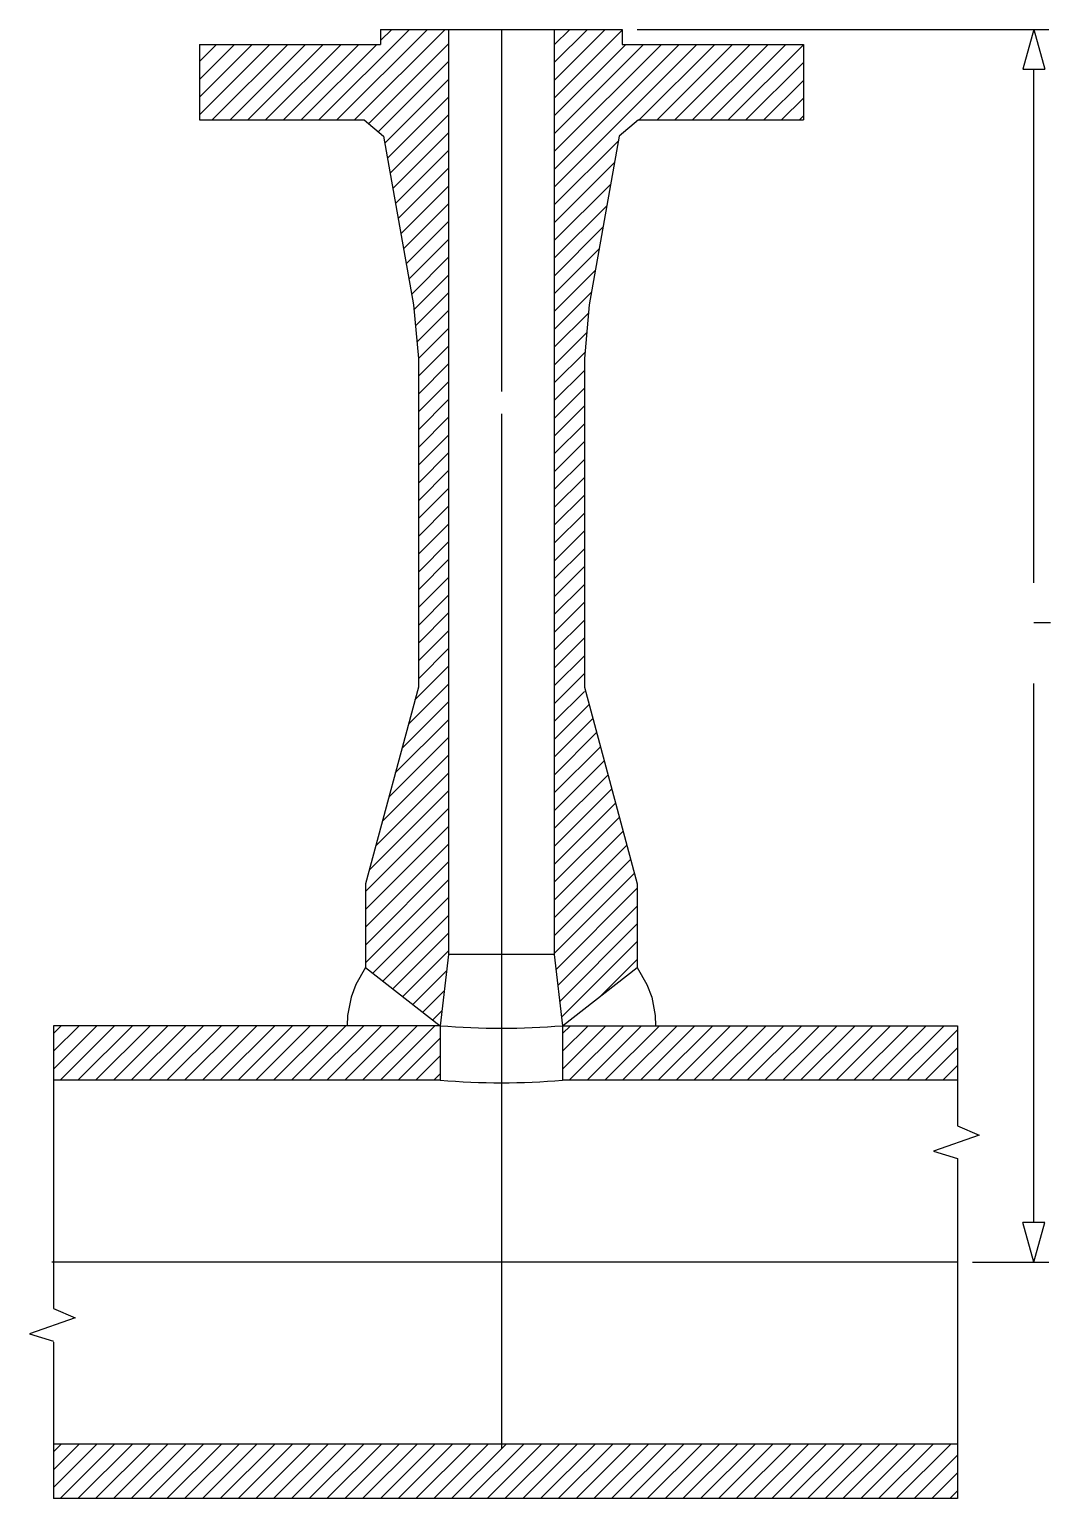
# Model space of a CAD drawing. Extents: x 565 to 1173, y 106 to 982.
import ezdxf

# ---------------------------------------------------------------- set-up
doc = ezdxf.new("R2010")
doc.units = 0
doc.header["$MEASUREMENT"] = 0
doc.layers.get('0').update_dxf_attribs({"linetype": 'CONTINUOUS'})
doc.layers.add('-1', color=7, linetype='CONTINUOUS')
doc.layers.add('1', color=7, linetype='CONTINUOUS')

msp = doc.modelspace()

# ---------------------------------------------------------------- linework, layer by layer
at = {"layer": '-1', "color": 3, "linetype": 'Continuous'}
for p, q in [((927.04, 982.48), (1172.43, 982.48)), ((1163.43, 652.44), (1163.43, 958.77)), ((1163.43, 271.1), (1163.43, 592.44)), ((1126.97, 247.39), (1172.43, 247.39))]:
    msp.add_line(p, q, dxfattribs=at)
at = {"layer": '-1', "color": 5, "linetype": 'Continuous'}
msp.add_line((1163.44, 628.73), (1173.44, 628.73), dxfattribs=at)
at = {"color": 4, "linetype": 'Continuous'}
for p, q in [((737.3, 928.48), (791.3, 982.48)), ((747.9, 928.48), (801.9, 982.48)), ((758.51, 928.48), (812.51, 982.48)), ((774.04, 975.83), (780.69, 982.48)), ((846.04, 982.48), (846.04, 766.52)), ((877.54, 952.05), (907.97, 982.48)), ((877.54, 962.66), (897.36, 982.48)), ((877.54, 973.27), (886.75, 982.48)), ((877.54, 941.45), (918.04, 981.95)), ((666.04, 963.29), (676.23, 973.48)), ((666.04, 952.69), (686.84, 973.48)), ((666.04, 942.08), (697.44, 973.48)), ((666.04, 931.47), (708.05, 973.48)), ((673.66, 928.48), (718.66, 973.48)), ((684.26, 928.48), (729.26, 973.48)), ((694.87, 928.48), (739.87, 973.48)), ((705.48, 928.48), (750.48, 973.48)), ((716.08, 928.48), (761.08, 973.48)), ((726.69, 928.48), (771.69, 973.48)), ((766.9, 926.26), (814.54, 973.91)), ((877.54, 888.41), (962.61, 973.48)), ((877.54, 899.02), (952, 973.48)), ((877.54, 909.63), (941.39, 973.48)), ((877.54, 920.23), (930.79, 973.48)), ((877.54, 930.84), (920.18, 973.48)), ((928.21, 928.48), (973.21, 973.48)), ((938.82, 928.48), (983.82, 973.48)), ((949.43, 928.48), (994.43, 973.48)), ((960.03, 928.48), (1005.03, 973.48)), ((970.64, 928.48), (1015.64, 973.48)), ((981.25, 928.48), (1026.04, 973.28)), ((772.67, 921.43), (814.54, 963.3)), ((991.85, 928.48), (1026.04, 962.67)), ((776.51, 914.66), (814.54, 952.69)), ((1002.46, 928.48), (1026.04, 952.06)), ((778.11, 905.66), (814.54, 942.09)), ((1013.07, 928.48), (1026.04, 941.46)), ((779.72, 896.66), (814.54, 931.48)), ((1023.67, 928.48), (1026.04, 930.85)), ((781.33, 887.66), (814.54, 920.87)), ((877.54, 877.81), (915.83, 916.1)), ((782.94, 878.66), (814.54, 910.27)), ((877.54, 867.2), (913.52, 903.18)), ((784.54, 869.66), (814.54, 899.66)), ((786.15, 860.66), (814.54, 889.05)), ((877.54, 856.6), (911.22, 890.27)), ((787.76, 851.67), (814.54, 878.45)), ((877.54, 845.99), (908.91, 877.36)), ((789.36, 842.67), (814.54, 867.84)), ((877.54, 835.38), (906.6, 864.45)), ((790.97, 833.67), (814.54, 857.23)), ((877.54, 824.78), (904.3, 851.53)), ((792.58, 824.67), (814.54, 846.63)), ((793.98, 815.46), (814.54, 836.02)), ((877.54, 814.17), (901.99, 838.62)), ((794.83, 805.71), (814.54, 825.41)), ((877.54, 803.56), (899.69, 825.71)), ((795.68, 795.95), (814.54, 814.81)), ((877.54, 792.96), (897.92, 813.33)), ((796.54, 786.2), (814.54, 804.2)), ((877.54, 782.35), (896.9, 801.71)), ((796.54, 775.6), (814.54, 793.6)), ((877.54, 771.74), (895.88, 790.08)), ((796.54, 764.99), (814.54, 782.99)), ((796.54, 754.38), (814.54, 772.38)), ((877.54, 761.14), (895.54, 779.14)), ((877.54, 750.53), (895.54, 768.53)), ((796.54, 743.78), (814.54, 761.78)), ((877.54, 739.92), (895.54, 757.92)), ((796.54, 733.17), (814.54, 751.17)), ((846.04, 753.3), (846.04, 136.39)), ((877.54, 729.32), (895.54, 747.32)), ((796.54, 722.56), (814.54, 740.56)), ((877.54, 718.65), (895.54, 736.65)), ((796.54, 711.96), (814.54, 729.96)), ((796.54, 701.35), (814.54, 719.35)), ((877.54, 708.04), (895.54, 726.04)), ((877.54, 697.37), (895.54, 715.37)), ((796.54, 690.74), (814.54, 708.74)), ((877.54, 686.76), (895.54, 704.76)), ((796.54, 680.14), (814.54, 698.14)), ((877.54, 676.09), (895.54, 694.09)), ((796.54, 669.53), (814.54, 687.53)), ((877.54, 665.48), (895.54, 683.48)), ((796.54, 658.92), (814.54, 676.92)), ((796.54, 648.32), (814.54, 666.32)), ((877.54, 654.81), (895.54, 672.81)), ((877.54, 644.21), (895.54, 662.21)), ((796.54, 637.71), (814.54, 655.71)), ((877.54, 633.54), (895.54, 651.54)), ((796.54, 627.1), (814.54, 645.1)), ((877.54, 622.93), (895.54, 640.93)), ((796.54, 616.5), (814.54, 634.5)), ((796.54, 605.89), (814.54, 623.89)), ((877.54, 612.26), (895.54, 630.26)), ((796.54, 595.28), (814.54, 613.28)), ((877.54, 601.65), (895.54, 619.65)), ((877.54, 590.98), (895.54, 608.98)), ((794.48, 582.62), (814.54, 602.68)), ((877.54, 580.38), (895.54, 598.38)), ((790.59, 568.12), (814.54, 592.07)), ((877.54, 569.71), (895.54, 587.71)), ((786.69, 553.62), (814.54, 581.46)), ((877.54, 559.1), (898.33, 579.89)), ((782.8, 539.11), (814.54, 570.86)), ((877.54, 548.43), (900.59, 571.48)), ((877.54, 537.82), (902.83, 563.12)), ((778.9, 524.61), (814.54, 560.25)), ((877.54, 527.15), (905.09, 554.71)), ((775.01, 510.11), (814.54, 549.64)), ((877.54, 516.55), (907.34, 546.35)), ((771.12, 495.61), (814.54, 539.04)), ((877.54, 505.88), (909.6, 537.93)), ((767.22, 481.11), (814.54, 528.43)), ((877.54, 495.27), (911.84, 529.57)), ((765.04, 468.32), (814.54, 517.82)), ((877.54, 484.6), (914.1, 521.16)), ((877.54, 473.99), (916.35, 512.8)), ((765.04, 457.72), (814.54, 507.22)), ((877.54, 463.32), (918.61, 504.39)), ((765.04, 447.11), (814.54, 496.61)), ((877.54, 452.72), (920.85, 496.03)), ((765.04, 436.5), (814.54, 486)), ((877.54, 442.04), (923.11, 487.62)), ((765.04, 425.9), (814.54, 475.4)), ((877.54, 431.44), (925.36, 479.26)), ((769.42, 419.67), (814.54, 464.79)), ((878.6, 421.89), (927.04, 470.33)), ((879.72, 412.4), (927.04, 459.73)), ((775.38, 415.02), (814.54, 454.18)), ((880.83, 402.91), (927.04, 449.12)), ((781.34, 410.38), (814.54, 443.58)), ((881.95, 393.42), (927.04, 438.51)), ((787.3, 405.73), (814.54, 432.97)), ((765.04, 423.09), (759.35, 412.99)), ((793.26, 401.08), (813.31, 421.14)), ((905.17, 406.03), (927.04, 427.91)), ((927.04, 423.09), (932.73, 412.99)), ((759.35, 412.99), (756.45, 405.31)), ((932.73, 412.99), (935.63, 405.31)), ((756.45, 405.31), (754.35, 394.52)), ((799.22, 396.44), (811.93, 409.15)), ((935.63, 405.31), (937.73, 394.52)), ((754.35, 394.52), (754.09, 388.39)), ((805.18, 391.79), (810.55, 397.16)), ((937.73, 394.52), (937.99, 388.39)), ((579.01, 383.76), (583.64, 388.39)), ((579.01, 373.15), (594.25, 388.39)), ((579.01, 362.54), (604.85, 388.39)), ((582.96, 355.89), (615.46, 388.39)), ((593.57, 355.89), (626.07, 388.39)), ((604.17, 355.89), (636.67, 388.39)), ((614.78, 355.89), (647.28, 388.39)), ((625.39, 355.89), (657.89, 388.39)), ((635.99, 355.89), (668.49, 388.39)), ((646.6, 355.89), (679.1, 388.39)), ((657.21, 355.89), (689.71, 388.39)), ((667.81, 355.89), (700.31, 388.39)), ((678.42, 355.89), (710.92, 388.39)), ((689.03, 355.89), (721.53, 388.39)), ((699.63, 355.89), (732.13, 388.39)), ((710.24, 355.89), (742.74, 388.39)), ((720.85, 355.89), (753.35, 388.39)), ((731.45, 355.89), (763.95, 388.39)), ((742.06, 355.89), (774.56, 388.39)), ((752.67, 355.89), (785.17, 388.39)), ((763.27, 355.89), (795.77, 388.39)), ((773.88, 355.89), (806.38, 388.39)), ((882.54, 383.76), (887.17, 388.39)), ((882.54, 373.15), (897.78, 388.39)), ((882.54, 362.54), (908.39, 388.39)), ((886.49, 355.89), (918.99, 388.39)), ((897.1, 355.89), (929.6, 388.39)), ((907.71, 355.89), (940.21, 388.39)), ((918.31, 355.89), (950.81, 388.39)), ((928.92, 355.89), (961.42, 388.39)), ((939.53, 355.89), (972.03, 388.39)), ((950.13, 355.89), (982.63, 388.39)), ((960.74, 355.89), (993.24, 388.39)), ((971.35, 355.89), (1003.85, 388.39)), ((981.95, 355.89), (1014.45, 388.39)), ((992.56, 355.89), (1025.06, 388.39)), ((1003.17, 355.89), (1035.67, 388.39)), ((1013.77, 355.89), (1046.27, 388.39)), ((1024.38, 355.89), (1056.88, 388.39)), ((1034.99, 355.89), (1067.49, 388.39)), ((1045.59, 355.89), (1078.09, 388.39)), ((1056.2, 355.89), (1088.7, 388.39)), ((1066.8, 355.89), (1099.3, 388.39)), ((1077.41, 355.89), (1109.91, 388.39)), ((1088.02, 355.89), (1117.97, 385.84)), ((784.49, 355.89), (809.54, 380.94)), ((795.09, 355.89), (809.54, 370.34)), ((1098.62, 355.89), (1117.97, 375.23)), ((805.7, 355.89), (809.54, 359.73)), ((1109.23, 355.89), (1117.97, 364.62)), ((1117.97, 247.39), (577.97, 247.39)), ((579.01, 134.26), (583.64, 138.89)), ((579.01, 123.65), (594.25, 138.89)), ((579.01, 113.04), (604.85, 138.89)), ((582.96, 106.39), (615.46, 138.89)), ((593.57, 106.39), (626.07, 138.89)), ((604.17, 106.39), (636.67, 138.89)), ((614.78, 106.39), (647.28, 138.89)), ((625.39, 106.39), (657.89, 138.89)), ((635.99, 106.39), (668.49, 138.89)), ((646.6, 106.39), (679.1, 138.89)), ((657.21, 106.39), (689.71, 138.89)), ((667.81, 106.39), (700.31, 138.89)), ((678.42, 106.39), (710.92, 138.89)), ((689.03, 106.39), (721.53, 138.89)), ((699.63, 106.39), (732.13, 138.89)), ((710.24, 106.39), (742.74, 138.89)), ((720.85, 106.39), (753.35, 138.89)), ((731.45, 106.39), (763.95, 138.89)), ((742.06, 106.39), (774.56, 138.89)), ((752.67, 106.39), (785.17, 138.89)), ((763.27, 106.39), (795.77, 138.89)), ((773.88, 106.39), (806.38, 138.89)), ((784.49, 106.39), (816.99, 138.89)), ((795.09, 106.39), (827.59, 138.89)), ((805.7, 106.39), (838.2, 138.89)), ((816.31, 106.39), (848.81, 138.89)), ((826.91, 106.39), (859.41, 138.89)), ((837.52, 106.39), (870.02, 138.89)), ((848.13, 106.39), (880.63, 138.89)), ((858.73, 106.39), (891.23, 138.89)), ((869.34, 106.39), (901.84, 138.89)), ((879.95, 106.39), (912.45, 138.89)), ((890.55, 106.39), (923.05, 138.89)), ((901.16, 106.39), (933.66, 138.89)), ((911.77, 106.39), (944.27, 138.89)), ((922.37, 106.39), (954.87, 138.89)), ((932.98, 106.39), (965.48, 138.89)), ((943.58, 106.39), (976.08, 138.89)), ((954.19, 106.39), (986.69, 138.89)), ((964.8, 106.39), (997.3, 138.89)), ((975.4, 106.39), (1007.9, 138.89)), ((986.01, 106.39), (1018.51, 138.89)), ((996.62, 106.39), (1029.12, 138.89)), ((1007.22, 106.39), (1039.72, 138.89)), ((1017.83, 106.39), (1050.33, 138.89)), ((1028.44, 106.39), (1060.94, 138.89)), ((1039.04, 106.39), (1071.54, 138.89)), ((1049.65, 106.39), (1082.15, 138.89)), ((1060.26, 106.39), (1092.76, 138.89)), ((1070.86, 106.39), (1103.36, 138.89)), ((1081.47, 106.39), (1113.97, 138.89)), ((1092.08, 106.39), (1117.97, 132.28)), ((1102.68, 106.39), (1117.97, 121.67)), ((1113.29, 106.39), (1117.97, 111.06))]:
    msp.add_line(p, q, dxfattribs=at)
at = {"color": 7, "linetype": 'Continuous'}
for p, q in [((774.04, 982.48), (918.04, 982.48)), ((774.04, 982.48), (774.04, 973.48)), ((814.54, 982.48), (814.54, 430.94)), ((877.54, 982.48), (877.54, 430.94)), ((918.04, 982.48), (918.04, 973.48)), ((666.04, 973.48), (666.04, 928.48)), ((666.04, 973.48), (774.04, 973.48)), ((918.04, 973.48), (1026.04, 973.48)), ((1026.04, 973.48), (1026.04, 928.48)), ((666.04, 928.48), (764.24, 928.48)), ((764.24, 928.48), (775.76, 918.84)), ((927.84, 928.48), (916.32, 918.84)), ((927.84, 928.48), (1026.04, 928.48)), ((775.76, 918.84), (793.74, 818.18)), ((916.32, 918.84), (898.34, 818.18)), ((793.74, 818.18), (796.54, 786.2)), ((898.34, 818.18), (895.54, 786.2)), ((796.54, 786.54), (796.54, 590.29)), ((895.54, 786.54), (895.54, 590.29)), ((796.54, 590.29), (765.04, 472.99)), ((895.54, 590.29), (927.04, 472.99)), ((765.04, 472.99), (765.04, 423.09)), ((927.04, 472.99), (927.04, 423.09)), ((814.44, 430.94), (809.54, 388.39)), ((877.54, 430.94), (814.44, 430.94)), ((877.54, 430.94), (882.54, 388.39)), ((765.04, 423.09), (809.54, 388.39)), ((882.54, 388.39), (927.04, 423.09)), ((809.54, 388.39), (579.01, 388.39)), ((579.01, 388.39), (579.01, 219.67)), ((809.54, 388.39), (809.54, 355.89)), ((882.54, 388.39), (1117.97, 388.39)), ((882.54, 388.39), (882.54, 355.89)), ((1117.97, 388.39), (1117.97, 328.68)), ((809.54, 355.89), (579.01, 355.89)), ((1117.97, 355.89), (882.54, 355.89)), ((1130.83, 323.17), (1103.63, 313.57)), ((1103.63, 313.57), (1117.97, 309.27)), ((1117.97, 309.27), (1117.97, 106.39)), ((579.01, 219.67), (591.87, 214.16)), ((591.87, 214.16), (564.67, 204.56)), ((564.67, 204.56), (579.01, 200.26)), ((579.01, 199.64), (579.01, 106.39)), ((1117.97, 138.89), (579.01, 138.89)), ((1117.97, 106.39), (579.01, 106.39))]:
    msp.add_line(p, q, dxfattribs=at)
for centre in [(846.04, 828.28), (846.04, 795.78)]:
    msp.add_arc(centre, 441.4, 265.25671, 274.74329, dxfattribs=at)
at = {"layer": '1', "color": 3, "linetype": 'Continuous'}
for p, q in [((1163.43, 982.48), (1156.87, 958.77)), ((1163.43, 982.48), (1169.98, 958.77)), ((1156.87, 958.77), (1169.98, 958.77)), ((1163.43, 247.39), (1156.87, 271.1)), ((1169.98, 271.1), (1156.87, 271.1)), ((1163.43, 247.39), (1169.98, 271.1))]:
    msp.add_line(p, q, dxfattribs=at)
at = {"layer": '1', "color": 7, "linetype": 'Continuous'}
msp.add_line((1117.97, 328.68), (1130.83, 323.17), dxfattribs=at)

doc.saveas('drawing.dxf')
